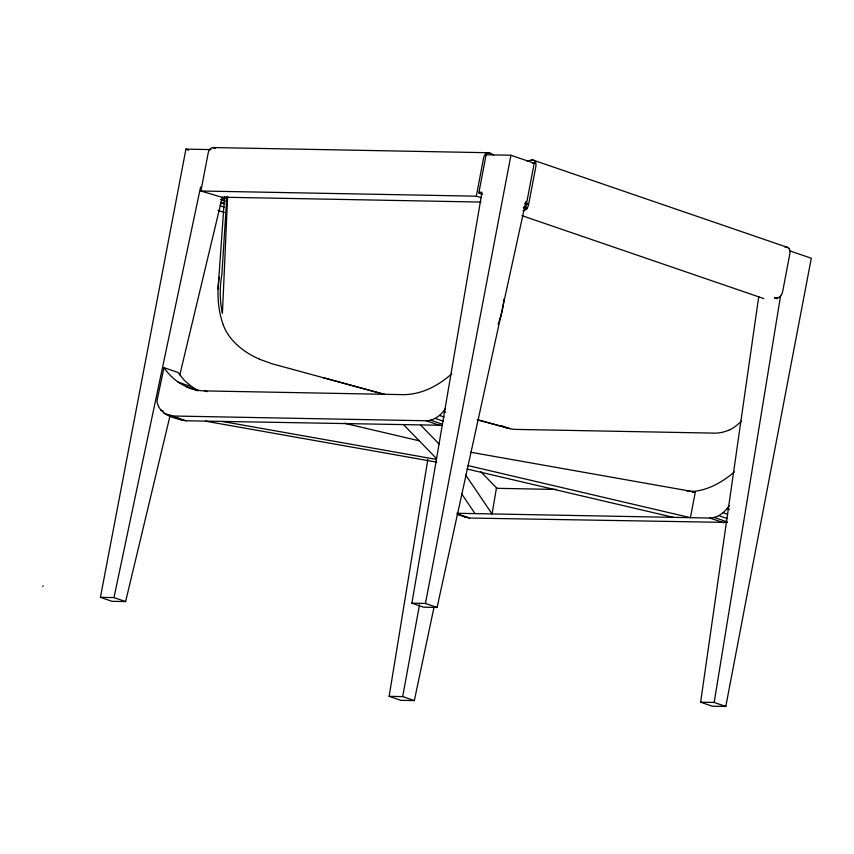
<?xml version="1.0" encoding="UTF-8"?>
<svg xmlns="http://www.w3.org/2000/svg" width="854" height="854" viewBox="0 0 854 854"><rect width="100%" height="100%" fill="white"/><g stroke="black" fill="none" stroke-linecap="round" stroke-linejoin="round"><path stroke-width="1.28" d="M227.655 196.239L222.424 313.322A68.896 47.098 -86.1 0 1 221.848 274.892L226.854 196.452M223.3 325.075A71.875 49.137 -86.1 0 1 218.069 288.994L224.591 196.409M790.035 250.959L811.3 258.25L725.804 706.45L712.257 706.194L700.622 702.201L758.747 296.605M692.38 491.541L695.305 492.053L690.416 517.673L467.992 465.59M434.131 606.692L414.329 700.59L400.782 700.333L389.136 696.341L427.843 459.388M725.804 706.45L714.157 702.458L780.599 295.697M525.872 201.437L437.088 607.44L423.541 607.183L411.895 603.191L481.976 192.289L479.318 192.235M389.136 696.341L402.682 696.597L419.517 604.781M496.484 487.847L492.053 513.937L465.718 475.07M170.224 414.959L125.613 601.579L112.066 601.323L100.42 597.33L185.926 149.13L211.098 149.599M481.005 202.067L221.602 197.178L200.936 191.008L208.28 152.546A6.597 4.814 -88.9 0 1 214.503 147.881L215.24 148.233M200.936 191.008L476.308 196.185L483.642 157.734A6.597 4.814 -88.9 0 1 489.865 153.069L491.338 153.805L488.307 152.727L212.945 147.55L214.962 148.265M486.118 154.777L478.784 193.196L482.542 194.317M411.895 603.191L425.441 603.447L510.938 155.247L534.871 163.456M524.452 207.938L527.035 208.269L525.744 207.682L534.22 163.231L535.661 162.591L532.394 163.21M100.42 597.33L113.966 597.586L200.594 186.983M198.181 390.449L191.936 386.894L184.453 380.457L177.952 372.44L163.979 367.647L156.933 401.049C158.908 414.969 174.312 418.503 185.873 420.776L442.543 425.292M179.831 374.789L222.286 197.242M167.758 415.268L171.91 415.983L426.37 420.776C434.44 420.563 441.283 414.969 445.542 408.468M456.837 513.275L709.973 518.036C718.043 517.823 724.886 512.229 729.135 505.728M42.7 586.367L43.202 585.791M451.67 373.849C438.369 385.762 421.417 394.665 403.205 394.644L204.843 390.908C188.307 390.63 173.106 381.183 163.979 367.647M734.323 471.878C722.431 482.222 707.752 490.559 691.751 491.52M457.178 514.524L469.476 518.036L727.234 522.413M527.078 161.235A34.459 22.951 -71.1 0 1 531.22 160.178L532.96 160.082A6.597 4.398 -71.1 0 1 535.864 166.53L528.615 204.522A6.597 4.398 -71.1 0 1 523.598 210.778L522.872 210.842M533.654 160.274L787.89 247.521A6.586 4.494 -84.9 0 1 789.374 249.005A6.597 4.398 -71.1 0 1 789.886 253.649L782.638 291.641A6.597 4.398 -71.1 0 1 777.62 297.897L774.642 297.918L776.809 298.654M531.22 160.178L532.96 160.082M774.642 297.918L777.62 297.897M486.043 154.777L510.938 155.247M523.812 207.65L525.744 207.682M687.16 491.36L692.391 491.456M496.43 488.317L556.338 489.438M692.69 492.011L695.305 492.053L470.586 452.225M700.622 702.201L714.157 702.458M222.424 421.47L436.17 459.356M205.43 421.15L436.725 462.153M344.247 423.232L419.399 440.835M467.085 469.038L673.422 517.353M787.303 247.254L786.705 247.105A6.597 4.398 -71.1 0 0 786 247.094M385.005 394.505L272.031 363.772L259.317 359.171M323.25 377.692L384.919 394.516M477.183 419.709L509.859 428.633M477.994 419.901L509.197 428.462M188.414 149.845L185.926 149.13L188.446 149.984M476.308 196.185L481.165 197.637M524.292 207.65L526.811 208.472M523.321 207.639L527.099 208.888M523.972 206.679L526.47 207.533M521.954 215.646L763.807 298.59M220.46 199.441L225.509 201.17M220.908 202.195L224.677 203.487M224.378 203.818L220.599 202.526L220.449 205.889L224.228 207.18M218.026 210.319L224.314 212.475M443.472 411.404L445.799 412.194M727.064 508.664L729.391 509.454M439.5 415.428L444.165 417.019M723.103 512.688L727.757 514.279M435.209 418.407L443.354 421.203M718.801 515.667L726.957 518.463M430.768 420.221L442.404 424.214M714.36 517.481L727.17 521.869M426.37 420.776L440.344 425.57M709.973 518.036L723.936 522.829M204.843 390.908L207.17 391.698M177.963 382.101L191.936 386.894M186.289 386.841L197.925 390.833M160.904 410.176L163.231 410.977M164.032 413.304L171.024 415.695M171.91 415.983L185.873 420.776M457.829 514.044L469.476 518.036M425.441 603.447L437.088 607.44M113.966 597.586L125.613 601.579M402.682 696.597L414.329 700.59M524.804 203.444L527.302 204.298M222.051 199.366L224.549 200.231M525.285 203.145L527.783 204.01M221.624 197.52L225.456 198.843M524.516 206.956L527.025 207.821M461.598 515.357L465.323 517.321M178.006 418.097L181.731 420.061M787.89 247.521L789.374 249.005M480.791 471.686L496.943 488.328M420.798 425.207L439.223 444.187M403.793 424.886L436.575 458.651M461.587 493.751L475.048 513.617M223.31 325.064C228.37 338.75 239.942 348.944 252.464 355.808A92.403 87.172 -12.5 0 0 259.349 359.096M491.36 153.752A34.128 24.894 -88.9 0 1 493.537 155.129M218.069 288.994A72.323 49.447 -86.1 0 1 219.2 277.123M504.084 426.573A62.972 41.942 -71.1 0 0 516.019 429.402L714.382 433.138A63.004 41.963 -71.1 0 0 728.75 430.192M502.835 426.05A63.463 43.362 -84.9 0 1 502.195 425.698M784.975 247.18A34.096 23.304 -84.9 0 1 786 247.041M741.528 420.937A63.463 43.362 -84.9 0 1 728.772 430.309M500.604 316.631A71.661 48.689 -86 0 1 498.907 322.15M498.522 323.228A71.661 48.689 -86 0 1 498.138 324.296M503.956 299.22A72.078 49.276 -86.1 0 1 500.732 316.695"/></g></svg>
